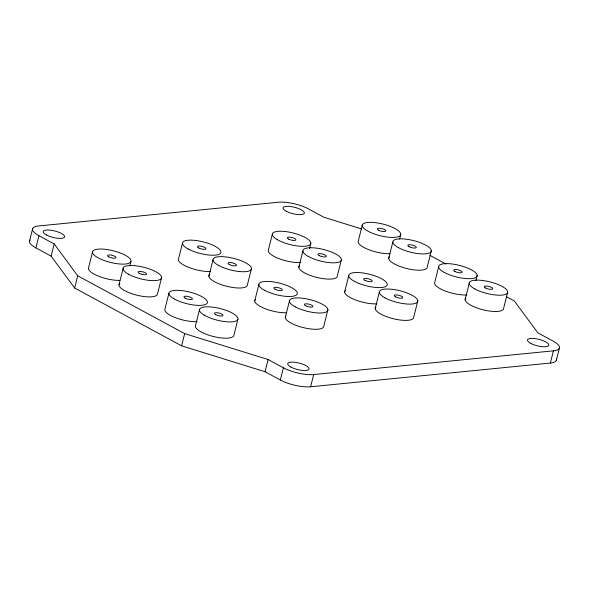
<?xml version="1.0" encoding="UTF-8"?>
<svg xmlns="http://www.w3.org/2000/svg" width="589" height="589" viewBox="0 0 589 589"><rect width="100%" height="100%" fill="white"/><g stroke="black" fill="none" stroke-linecap="round" stroke-linejoin="round"><path stroke-width="0.88" d="M29.605 240.768L32.675 228.561M556.274 358.635A21.999 6.656 14.1 0 1 550.362 363.045L310.602 386.774A21.999 6.656 14.1 0 1 280.335 380.001L265.057 371.747L181.603 345.817L74.648 288.021L51.147 256.156L35.863 247.895L38.933 235.696A21.999 6.656 14.1 0 1 38.638 225.955L278.398 202.226A21.999 6.656 14.1 0 1 308.665 208.999L323.943 217.253L361.72 228.996M51.147 256.156L54.21 243.949L38.933 235.696M74.648 288.021L77.719 275.814L54.21 243.949M92.62 251.577L88.534 267.848A19.805 5.986 14.1 0 0 98.466 276.16A19.805 5.986 14.1 0 0 119.781 280.386M118.993 284.796L123.086 268.518M129.852 265.86L130.927 261.575A19.805 5.986 14.1 0 0 103.973 249.176A19.805 5.986 14.1 0 0 100.424 258.976A19.805 5.986 14.1 0 0 130.927 261.575M161.585 277.655L157.499 293.926A19.805 5.986 14.1 0 1 135.117 294.721A19.805 5.986 14.1 0 1 119.81 283.39M168.925 293.234L164.839 309.505A19.805 5.986 14.1 0 0 175.978 317.876A19.805 5.986 14.1 0 0 197.124 321.616M182.428 243.367L178.342 259.639A19.805 5.986 14.1 0 0 189.938 267.862A19.805 5.986 14.1 0 0 210.634 271.441M181.603 345.817L184.674 333.61L77.719 275.814M199.516 309.571L195.43 325.842A19.805 5.986 14.1 0 0 213.27 336.474A19.805 5.986 14.1 0 0 233.855 335.443L237.941 319.164M208.896 276.153L212.982 259.882M251.503 268.503L247.417 284.774A19.805 5.986 14.1 0 1 225.83 286.048A19.805 5.986 14.1 0 1 209.507 274.695M254.735 300.92L258.821 284.649M272.376 234.032L268.289 250.303A19.805 5.986 14.1 0 0 279.039 258.659A19.805 5.986 14.1 0 0 300.25 262.561M265.057 371.747L268.12 359.54L184.674 333.61M285.297 317.434L289.383 301.163M298.807 267.251L302.893 250.98M309.534 248.668L310.823 243.529M280.335 380.001L283.397 367.794L268.12 359.54M327.904 309.785L323.817 326.056A19.805 5.986 14.1 0 1 302.223 327.329A19.805 5.986 14.1 0 1 285.901 315.976M341.414 259.602L337.328 275.873A19.805 5.986 14.1 0 1 315.741 277.147A19.805 5.986 14.1 0 1 299.418 265.794M310.602 386.774L313.665 374.567L553.432 350.838A21.999 6.656 14.1 0 0 553.137 341.105L537.853 332.844L514.352 300.979L506.304 296.635M344.646 292.026L348.732 275.748M362.316 225.02L358.23 241.291A19.805 5.986 14.1 0 0 368.618 249.633A19.805 5.986 14.1 0 0 389.881 253.675M375.208 308.533L379.294 292.262M388.718 258.357L392.811 242.079M399.629 239.024L400.704 234.739A19.805 5.986 14.1 0 0 373.279 222.451A19.805 5.986 14.1 0 0 370.54 232.449A19.805 5.986 14.1 0 0 400.704 234.739M417.815 300.883L413.728 317.154A19.805 5.986 14.1 0 1 392.141 318.428A19.805 5.986 14.1 0 1 375.811 307.075M431.332 250.7L427.239 266.979A19.805 5.986 14.1 0 1 405.652 268.245A19.805 5.986 14.1 0 1 389.329 256.9M438.643 266.854L434.557 283.125A19.805 5.986 14.1 0 0 446.16 291.341A19.805 5.986 14.1 0 0 466.849 294.927M465.119 299.639L469.205 283.368M475.875 280.614L477.164 275.475M507.725 291.982L503.639 308.261A19.805 5.986 14.1 0 1 482.052 309.527A19.805 5.986 14.1 0 1 465.722 298.181M550.362 363.045L553.432 350.838M556.325 360.439L559.395 348.232M429.911 255.354L445.991 264.049M35.863 247.895A21.999 6.656 14.1 0 1 30.127 240.01M313.665 374.567A21.999 6.656 14.1 0 1 283.397 367.794M286.261 312.759A19.805 5.986 14.1 0 1 263.666 308.084A19.805 5.986 14.1 0 1 255.346 299.462M376.938 303.821A19.805 5.986 14.1 0 1 354.004 299.367A19.805 5.986 14.1 0 1 345.257 290.568M530.66 343.328A11 3.328 14.1 0 0 548.514 345.787A11 3.328 14.1 0 0 535.283 338.638A11 3.328 14.1 0 0 530.66 343.328M286.188 211.223A11 3.328 14.1 0 0 304.042 213.689A11 3.328 14.1 0 0 290.811 206.54A11 3.328 14.1 0 0 286.188 211.223M290.892 367.057A11 3.328 14.1 0 0 308.746 369.517A11 3.328 14.1 0 0 295.516 362.368A11 3.328 14.1 0 0 290.892 367.057M46.421 234.952A11 3.328 14.1 0 0 64.282 237.419A11 3.328 14.1 0 0 51.044 230.262A11 3.328 14.1 0 0 46.421 234.952M108.781 256.87A4.403 1.333 14.1 0 0 115.923 257.857A4.403 1.333 14.1 0 0 110.629 255A4.403 1.333 14.1 0 0 108.781 256.87M139.335 273.384A4.403 1.333 14.1 0 0 146.477 274.371A4.403 1.333 14.1 0 0 141.183 271.507A4.403 1.333 14.1 0 0 139.335 273.384M185.174 298.152A4.403 1.333 14.1 0 0 192.316 299.138A4.403 1.333 14.1 0 0 187.022 296.282A4.403 1.333 14.1 0 0 185.174 298.152M215.736 314.666A4.403 1.333 14.1 0 0 222.878 315.652A4.403 1.333 14.1 0 0 217.584 312.788A4.403 1.333 14.1 0 0 215.736 314.666M305.647 305.765A4.403 1.333 14.1 0 0 312.788 306.751A4.403 1.333 14.1 0 0 307.495 303.895A4.403 1.333 14.1 0 0 305.647 305.765M275.085 289.258A4.403 1.333 14.1 0 0 282.227 290.237A4.403 1.333 14.1 0 0 276.933 287.38A4.403 1.333 14.1 0 0 275.085 289.258M229.246 264.483A4.403 1.333 14.1 0 0 236.388 265.47A4.403 1.333 14.1 0 0 231.094 262.613A4.403 1.333 14.1 0 0 229.246 264.483M198.692 247.976A4.403 1.333 14.1 0 0 205.833 248.956A4.403 1.333 14.1 0 0 200.54 246.099A4.403 1.333 14.1 0 0 198.692 247.976M485.469 287.969A4.403 1.333 14.1 0 0 492.61 288.956A4.403 1.333 14.1 0 0 487.317 286.099A4.403 1.333 14.1 0 0 485.469 287.969M454.907 271.455A4.403 1.333 14.1 0 0 462.048 272.442A4.403 1.333 14.1 0 0 456.762 269.585A4.403 1.333 14.1 0 0 454.907 271.455M409.075 246.688A4.403 1.333 14.1 0 0 416.217 247.674A4.403 1.333 14.1 0 0 410.923 244.818A4.403 1.333 14.1 0 0 409.075 246.688M378.513 230.174A4.403 1.333 14.1 0 0 385.655 231.16A4.403 1.333 14.1 0 0 380.361 228.304A4.403 1.333 14.1 0 0 378.513 230.174M288.558 239.053A4.403 1.333 14.1 0 0 295.73 240.076A4.403 1.333 14.1 0 0 290.502 237.205A4.403 1.333 14.1 0 0 288.558 239.053M319.201 255.611A4.403 1.333 14.1 0 0 326.313 256.561A4.403 1.333 14.1 0 0 320.953 253.704A4.403 1.333 14.1 0 0 319.201 255.611M364.996 280.357A4.403 1.333 14.1 0 0 372.138 281.343A4.403 1.333 14.1 0 0 366.844 278.479A4.403 1.333 14.1 0 0 364.996 280.357M395.558 296.871A4.403 1.333 14.1 0 0 402.699 297.857A4.403 1.333 14.1 0 0 397.406 294.993A4.403 1.333 14.1 0 0 395.558 296.871M204.177 315.1A19.805 5.986 14.1 0 0 236.933 320.512A19.805 5.986 14.1 0 0 215.081 307.495A19.805 5.986 14.1 0 0 204.177 315.1M173.998 298.807A19.805 5.986 14.1 0 0 206.555 303.865A19.805 5.986 14.1 0 0 183.967 290.892A19.805 5.986 14.1 0 0 173.998 298.807M128.284 274.106A19.805 5.986 14.1 0 0 160.768 279.053A19.805 5.986 14.1 0 0 137.951 266.095A19.805 5.986 14.1 0 0 128.284 274.106M188.2 249.014A19.805 5.986 14.1 0 0 220.338 253.447A19.805 5.986 14.1 0 0 196.52 240.577A19.805 5.986 14.1 0 0 188.2 249.014M218.762 265.521A19.805 5.986 14.1 0 0 250.899 269.961A19.805 5.986 14.1 0 0 227.082 257.084A19.805 5.986 14.1 0 0 218.762 265.521M264.594 290.296A19.805 5.986 14.1 0 0 296.738 294.728A19.805 5.986 14.1 0 0 272.921 281.859A19.805 5.986 14.1 0 0 264.594 290.296M295.155 306.803A19.805 5.986 14.1 0 0 327.293 311.242A19.805 5.986 14.1 0 0 303.475 298.365A19.805 5.986 14.1 0 0 295.155 306.803M385.066 297.909A19.805 5.986 14.1 0 0 417.203 302.341A19.805 5.986 14.1 0 0 393.386 289.471A19.805 5.986 14.1 0 0 385.066 297.909M354.512 281.395A19.805 5.986 14.1 0 0 386.649 285.827A19.805 5.986 14.1 0 0 362.831 272.957A19.805 5.986 14.1 0 0 354.512 281.395M308.673 256.627A19.805 5.986 14.1 0 0 340.81 261.06A19.805 5.986 14.1 0 0 316.992 248.19A19.805 5.986 14.1 0 0 308.673 256.627M277.154 239.568A19.805 5.986 14.1 0 0 309.851 244.884A19.805 5.986 14.1 0 0 287.793 231.882A19.805 5.986 14.1 0 0 277.154 239.568M474.977 289.008A19.805 5.986 14.1 0 0 507.114 293.44A19.805 5.986 14.1 0 0 483.297 280.57A19.805 5.986 14.1 0 0 474.977 289.008M444.423 272.493A19.805 5.986 14.1 0 0 476.56 276.933A19.805 5.986 14.1 0 0 452.742 264.056A19.805 5.986 14.1 0 0 444.423 272.493M398.584 247.726A19.805 5.986 14.1 0 0 430.721 252.158A19.805 5.986 14.1 0 0 406.903 239.289A19.805 5.986 14.1 0 0 398.584 247.726"/></g></svg>
